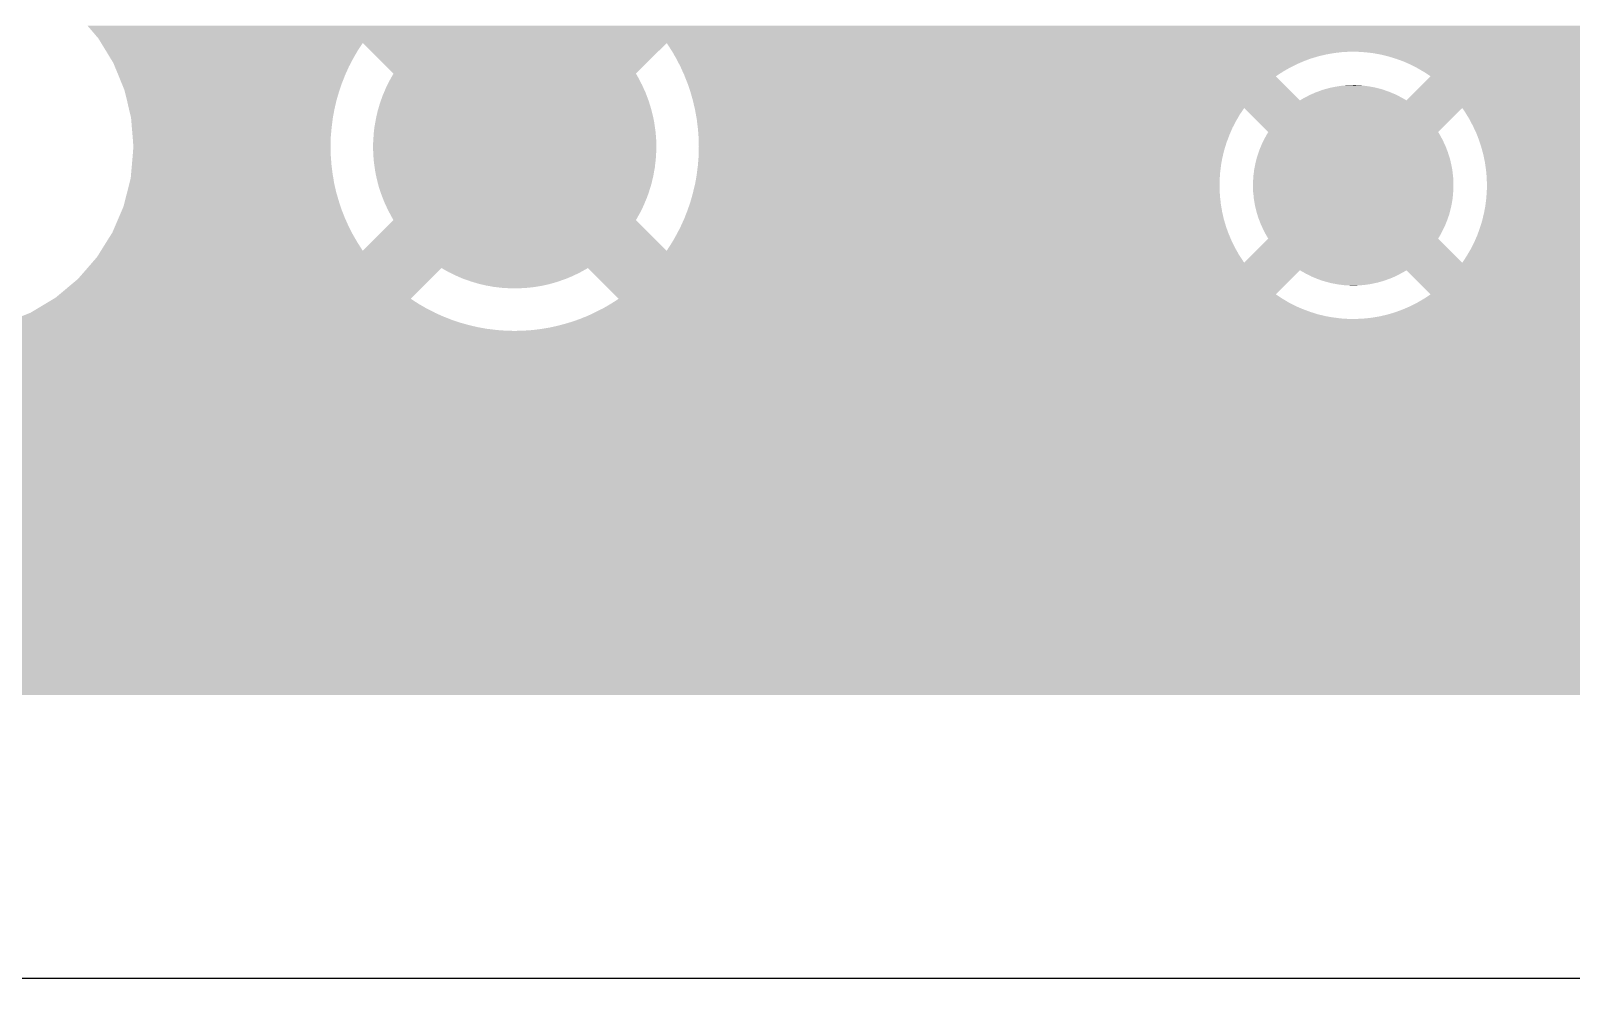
# Model space of a CAD drawing. Extents: x 295 to 953, y 10 to 290.
# Drawn here: x 739.66 to 754.85, y 69 to 78.35 of the extents above; entities that cross this region are included whole.
import ezdxf

# ---------------------------------------------------------------- set-up
doc = ezdxf.new("R2010")
doc.units = 0
doc.header["$LTSCALE"] = 5
doc.header["$MEASUREMENT"] = 0
doc.layers.add('GND1', color=7, linetype='CONTINUOUS')

msp = doc.modelspace()

# ---------------------------------------------------------------- linework, layer by layer
at = {"layer": 'GND1'}
msp.add_line((529.077, 69), (845.877, 69), dxfattribs=at)
for points in [[(740.306, 78.297), (740.219, 78.399), (763.737, 78.297), (763.876, 78.399)], [(740.326, 78.274), (740.306, 78.297), (763.713, 78.274), (763.737, 78.297)], [(740.354, 78.228), (740.326, 78.274), (763.668, 78.228), (763.713, 78.274)], [(740.4, 78.153), (740.354, 78.228), (742.885, 78.153), (742.934, 78.228)], [(740.447, 78.075), (740.4, 78.153), (742.84, 78.075), (742.885, 78.153)], [(743.237, 77.925), (742.934, 78.228), (745.629, 77.925), (745.932, 78.228)], [(745.985, 78.146), (745.932, 78.228), (763.585, 78.146), (763.668, 78.228)], [(745.988, 78.142), (745.985, 78.146), (763.581, 78.142), (763.585, 78.146)], [(745.99, 78.138), (745.988, 78.142), (752.596, 78.138), (752.673, 78.142)], [(745.995, 78.129), (745.99, 78.138), (752.52, 78.129), (752.596, 78.138)], [(746.002, 78.116), (745.995, 78.129), (752.444, 78.116), (752.52, 78.129)], [(746.012, 78.099), (746.002, 78.116), (752.369, 78.099), (752.444, 78.116)], [(746.025, 78.077), (746.012, 78.099), (752.295, 78.077), (752.369, 78.099)], [(752.749, 78.141), (752.673, 78.142), (763.58, 78.141), (763.581, 78.142)], [(752.826, 78.136), (752.749, 78.141), (763.575, 78.136), (763.58, 78.141)], [(752.902, 78.127), (752.826, 78.136), (763.566, 78.127), (763.575, 78.136)], [(752.978, 78.113), (752.902, 78.127), (763.552, 78.113), (763.566, 78.127)], [(753.052, 78.095), (752.978, 78.113), (763.534, 78.095), (763.552, 78.113)], [(753.07, 78.089), (753.052, 78.095), (763.528, 78.089), (763.534, 78.095)], [(740.475, 78.03), (740.447, 78.075), (742.816, 78.03), (742.84, 78.075)], [(740.489, 77.995), (740.475, 78.03), (742.798, 77.995), (742.816, 78.03)], [(740.523, 77.913), (740.489, 77.995), (742.761, 77.913), (742.798, 77.995)], [(746.03, 78.068), (746.025, 78.077), (752.268, 78.068), (752.295, 78.077)], [(746.038, 78.051), (746.03, 78.068), (752.223, 78.051), (752.268, 78.068)], [(746.054, 78.021), (746.038, 78.051), (752.152, 78.021), (752.223, 78.051)], [(746.071, 77.987), (746.054, 78.021), (752.084, 77.987), (752.152, 78.021)], [(746.088, 77.949), (746.071, 77.987), (752.017, 77.949), (752.084, 77.987)], [(746.107, 77.908), (746.088, 77.949), (751.953, 77.908), (752.017, 77.949)], [(753.126, 78.072), (753.07, 78.089), (763.516, 78.072), (763.528, 78.089)], [(753.198, 78.046), (753.126, 78.072), (763.496, 78.046), (763.516, 78.072)], [(753.268, 78.015), (753.198, 78.046), (763.473, 78.015), (763.496, 78.046)], [(753.336, 77.98), (753.268, 78.015), (763.448, 77.98), (763.473, 78.015)], [(753.403, 77.941), (753.336, 77.98), (763.419, 77.941), (763.448, 77.98)], [(753.466, 77.899), (753.403, 77.941), (763.387, 77.899), (763.419, 77.941)], [(740.557, 77.829), (740.523, 77.913), (742.728, 77.829), (742.761, 77.913)], [(740.583, 77.766), (740.557, 77.829), (742.707, 77.766), (742.728, 77.829)], [(743.163, 77.785), (743.177, 77.814), (745.702, 77.785), (745.689, 77.814)], [(743.177, 77.814), (743.198, 77.856), (745.689, 77.814), (745.667, 77.856)], [(743.198, 77.856), (743.214, 77.884), (745.667, 77.856), (745.653, 77.884)], [(743.214, 77.884), (743.237, 77.925), (745.653, 77.884), (745.629, 77.925)], [(746.108, 77.905), (746.107, 77.908), (751.949, 77.905), (751.953, 77.908)], [(746.11, 77.899), (746.108, 77.905), (751.94, 77.899), (751.949, 77.905)], [(746.141, 77.821), (746.11, 77.899), (752.017, 77.821), (751.94, 77.899)], [(746.169, 77.736), (746.141, 77.821), (752.103, 77.736), (752.017, 77.821)], [(752.462, 77.782), (752.486, 77.788), (752.943, 77.782), (752.923, 77.788)], [(752.486, 77.788), (752.527, 77.796), (752.923, 77.788), (752.877, 77.796)], [(752.527, 77.796), (752.552, 77.8), (752.877, 77.796), (752.858, 77.8)], [(752.552, 77.8), (752.593, 77.806), (752.858, 77.8), (752.81, 77.806)], [(752.593, 77.806), (752.621, 77.808), (752.81, 77.806), (752.792, 77.808)], [(752.621, 77.808), (752.659, 77.811), (752.792, 77.808), (752.739, 77.811)], [(752.659, 77.811), (752.725, 77.812), (752.739, 77.811), (752.725, 77.812)], [(753.229, 77.661), (753.421, 77.853), (763.253, 77.661), (763.354, 77.853)], [(753.421, 77.853), (753.466, 77.899), (763.354, 77.853), (763.387, 77.899)], [(740.589, 77.743), (740.583, 77.766), (742.699, 77.743), (742.707, 77.766)], [(740.61, 77.657), (740.589, 77.743), (742.674, 77.657), (742.699, 77.743)], [(740.63, 77.569), (740.61, 77.657), (742.654, 77.569), (742.674, 77.657)], [(743.092, 77.593), (743.105, 77.638), (745.774, 77.593), (745.76, 77.638)], [(743.105, 77.638), (743.116, 77.668), (745.76, 77.638), (745.75, 77.668)], [(743.116, 77.668), (743.132, 77.713), (745.75, 77.668), (745.733, 77.713)], [(743.132, 77.713), (743.145, 77.742), (745.733, 77.713), (745.722, 77.742)], [(743.145, 77.742), (743.163, 77.785), (745.722, 77.742), (745.702, 77.785)], [(746.19, 77.661), (746.169, 77.736), (752.177, 77.661), (752.103, 77.736)], [(746.193, 77.649), (746.19, 77.661), (763.247, 77.649), (763.253, 77.661)], [(746.206, 77.592), (746.193, 77.649), (763.217, 77.592), (763.247, 77.649)], [(752.177, 77.661), (752.216, 77.684), (753.229, 77.661), (753.19, 77.684)], [(752.216, 77.684), (752.236, 77.694), (753.19, 77.684), (753.171, 77.694)], [(752.236, 77.694), (752.275, 77.715), (753.171, 77.694), (753.131, 77.715)], [(752.275, 77.715), (752.296, 77.724), (753.131, 77.715), (753.112, 77.724)], [(752.296, 77.724), (752.335, 77.741), (753.112, 77.724), (753.07, 77.741)], [(752.335, 77.741), (752.357, 77.749), (753.07, 77.741), (753.05, 77.749)], [(752.357, 77.749), (752.398, 77.764), (753.05, 77.749), (753.007, 77.764)], [(752.398, 77.764), (752.421, 77.771), (753.007, 77.764), (752.987, 77.771)], [(752.421, 77.771), (752.462, 77.782), (752.987, 77.771), (752.943, 77.782)], [(740.65, 77.488), (740.63, 77.569), (742.639, 77.488), (742.654, 77.569)], [(740.65, 77.48), (740.65, 77.488), (742.638, 77.48), (742.639, 77.488)], [(743.057, 77.439), (743.065, 77.486), (745.81, 77.439), (745.801, 77.486)], [(743.065, 77.486), (743.072, 77.517), (745.801, 77.486), (745.794, 77.517)], [(743.072, 77.517), (743.083, 77.563), (745.794, 77.517), (745.782, 77.563)], [(743.083, 77.563), (743.092, 77.593), (745.782, 77.563), (745.774, 77.593)], [(746.208, 77.586), (746.206, 77.592), (763.215, 77.586), (763.217, 77.592)], [(746.213, 77.561), (746.208, 77.586), (751.611, 77.561), (751.628, 77.586)], [(746.22, 77.523), (746.213, 77.561), (751.585, 77.523), (751.611, 77.561)], [(746.229, 77.472), (746.22, 77.523), (751.556, 77.472), (751.585, 77.523)], [(751.865, 77.349), (751.628, 77.586), (753.541, 77.349), (753.779, 77.586)], [(753.805, 77.548), (753.779, 77.586), (763.202, 77.548), (763.215, 77.586)], [(753.845, 77.483), (753.805, 77.548), (763.179, 77.483), (763.202, 77.548)], [(740.657, 77.391), (740.65, 77.48), (742.627, 77.391), (742.638, 77.48)], [(740.665, 77.301), (740.657, 77.391), (742.619, 77.301), (742.627, 77.391)], [(743.042, 77.329), (743.045, 77.361), (745.824, 77.329), (745.821, 77.361)], [(743.045, 77.361), (743.051, 77.408), (745.821, 77.361), (745.814, 77.408)], [(743.051, 77.408), (743.057, 77.439), (745.814, 77.408), (745.81, 77.439)], [(746.231, 77.456), (746.229, 77.472), (751.546, 77.456), (751.556, 77.472)], [(746.239, 77.388), (746.231, 77.456), (751.511, 77.388), (751.546, 77.456)], [(746.24, 77.383), (746.239, 77.388), (751.509, 77.383), (751.511, 77.388)], [(746.245, 77.318), (746.24, 77.383), (751.481, 77.318), (751.509, 77.383)], [(751.854, 77.33), (751.865, 77.349), (753.553, 77.33), (753.541, 77.349)], [(753.881, 77.415), (753.845, 77.483), (763.156, 77.415), (763.179, 77.483)], [(753.914, 77.346), (753.881, 77.415), (763.132, 77.346), (763.156, 77.415)], [(753.927, 77.314), (753.914, 77.346), (763.121, 77.314), (763.132, 77.346)], [(740.672, 77.203), (740.665, 77.301), (742.617, 77.203), (742.619, 77.301)], [(740.665, 77.113), (740.672, 77.203), (742.619, 77.113), (742.617, 77.203)], [(743.036, 77.203), (743.037, 77.251), (745.83, 77.203), (745.829, 77.251)], [(743.037, 77.156), (743.036, 77.203), (745.829, 77.156), (745.83, 77.203)], [(743.037, 77.251), (743.039, 77.282), (745.829, 77.251), (745.828, 77.282)], [(743.039, 77.282), (743.042, 77.329), (745.828, 77.282), (745.824, 77.329)], [(746.247, 77.293), (746.245, 77.318), (751.472, 77.293), (751.481, 77.318)], [(746.248, 77.246), (746.247, 77.293), (751.454, 77.246), (751.472, 77.293)], [(746.249, 77.203), (746.248, 77.246), (751.441, 77.203), (751.454, 77.246)], [(746.248, 77.172), (746.249, 77.203), (751.431, 77.172), (751.441, 77.203)], [(751.777, 77.17), (751.794, 77.211), (753.629, 77.17), (753.613, 77.211)], [(751.794, 77.211), (751.802, 77.232), (753.613, 77.211), (753.603, 77.232)], [(751.802, 77.232), (751.822, 77.272), (753.603, 77.232), (753.585, 77.272)], [(751.822, 77.272), (751.832, 77.291), (753.585, 77.272), (753.574, 77.291)], [(751.832, 77.291), (751.854, 77.33), (753.574, 77.291), (753.553, 77.33)], [(753.942, 77.275), (753.927, 77.314), (763.114, 77.275), (763.121, 77.314)], [(753.966, 77.202), (753.942, 77.275), (763.1, 77.202), (763.114, 77.275)], [(753.986, 77.128), (753.966, 77.202), (763.087, 77.128), (763.1, 77.202)], [(740.657, 77.023), (740.665, 77.113), (742.626, 77.023), (742.619, 77.113)], [(743.038, 77.124), (743.037, 77.156), (745.827, 77.124), (745.829, 77.156)], [(743.042, 77.077), (743.038, 77.124), (745.824, 77.077), (745.827, 77.124)], [(743.045, 77.045), (743.042, 77.077), (745.82, 77.045), (745.824, 77.077)], [(743.052, 76.999), (743.045, 77.045), (745.815, 76.999), (745.82, 77.045)], [(746.24, 77.022), (746.246, 77.098), (751.399, 77.022), (751.413, 77.098)], [(746.246, 77.105), (746.248, 77.172), (751.415, 77.105), (751.431, 77.172)], [(746.246, 77.098), (746.246, 77.105), (751.413, 77.098), (751.415, 77.105)], [(751.735, 77.021), (751.739, 77.043), (753.672, 77.021), (753.667, 77.043)], [(751.739, 77.043), (751.75, 77.086), (753.667, 77.043), (753.657, 77.086)], [(751.75, 77.086), (751.756, 77.107), (753.657, 77.086), (753.65, 77.107)], [(751.756, 77.107), (751.77, 77.149), (753.65, 77.107), (753.637, 77.149)], [(751.77, 77.149), (751.777, 77.17), (753.637, 77.149), (753.629, 77.17)], [(754.002, 77.052), (753.986, 77.128), (763.073, 77.052), (763.087, 77.128)], [(754.006, 77.025), (754.002, 77.052), (763.068, 77.025), (763.073, 77.052)], [(740.633, 76.845), (740.646, 76.896), (742.652, 76.845), (742.644, 76.896)], [(740.646, 76.896), (740.649, 76.934), (742.644, 76.896), (742.637, 76.934)], [(740.649, 76.934), (740.657, 77.023), (742.637, 76.934), (742.626, 77.023)], [(743.056, 76.967), (743.052, 76.999), (745.809, 76.967), (745.815, 76.999)], [(743.065, 76.921), (743.056, 76.967), (745.801, 76.921), (745.809, 76.967)], [(743.072, 76.89), (743.065, 76.921), (745.794, 76.89), (745.801, 76.921)], [(743.083, 76.844), (743.072, 76.89), (745.783, 76.844), (745.794, 76.89)], [(746.218, 76.869), (746.228, 76.926), (751.385, 76.869), (751.389, 76.926)], [(746.228, 76.926), (746.23, 76.946), (751.389, 76.926), (751.39, 76.946)], [(746.23, 76.946), (746.239, 77.015), (751.39, 76.946), (751.399, 77.015)], [(746.239, 77.015), (746.24, 77.022), (751.399, 77.015), (751.399, 77.022)], [(751.714, 76.845), (751.717, 76.89), (753.691, 76.845), (753.69, 76.89)], [(751.717, 76.89), (751.718, 76.912), (753.69, 76.89), (753.688, 76.912)], [(751.718, 76.912), (751.724, 76.956), (753.688, 76.912), (753.683, 76.956)], [(751.724, 76.956), (751.726, 76.978), (753.683, 76.956), (753.68, 76.978)], [(751.726, 76.978), (751.735, 77.021), (753.68, 76.978), (753.672, 77.021)], [(754.013, 76.976), (754.006, 77.025), (763.066, 76.976), (763.068, 77.025)], [(754.02, 76.9), (754.013, 76.976), (763.062, 76.9), (763.066, 76.976)], [(754.022, 76.823), (754.02, 76.9), (763.058, 76.823), (763.062, 76.9)], [(740.589, 76.671), (740.611, 76.757), (742.697, 76.671), (742.672, 76.757)], [(740.611, 76.757), (740.633, 76.845), (742.672, 76.757), (742.652, 76.845)], [(743.091, 76.813), (743.083, 76.844), (745.774, 76.813), (745.783, 76.844)], [(743.106, 76.768), (743.091, 76.813), (745.76, 76.768), (745.774, 76.813)], [(743.116, 76.738), (743.106, 76.768), (745.75, 76.738), (745.76, 76.768)], [(743.133, 76.694), (743.116, 76.738), (745.734, 76.694), (745.75, 76.738)], [(746.182, 76.716), (746.191, 76.75), (751.389, 76.716), (751.387, 76.75)], [(746.191, 76.75), (746.201, 76.793), (751.387, 76.75), (751.385, 76.793)], [(746.201, 76.793), (746.212, 76.837), (751.385, 76.793), (751.385, 76.837)], [(746.212, 76.837), (746.218, 76.869), (751.385, 76.837), (751.385, 76.869)], [(751.714, 76.823), (751.714, 76.845), (753.692, 76.823), (753.691, 76.845)], [(751.715, 76.801), (751.714, 76.823), (753.692, 76.801), (753.692, 76.823)], [(751.716, 76.757), (751.715, 76.801), (753.689, 76.757), (753.692, 76.801)], [(751.719, 76.735), (751.716, 76.757), (753.688, 76.735), (753.689, 76.757)], [(751.723, 76.691), (751.719, 76.735), (753.683, 76.691), (753.688, 76.735)], [(754.016, 76.7), (754.021, 76.777), (763.067, 76.7), (763.061, 76.777)], [(754.021, 76.777), (754.022, 76.823), (763.061, 76.777), (763.058, 76.823)], [(740.526, 76.501), (740.562, 76.585), (742.758, 76.501), (742.725, 76.585)], [(740.562, 76.585), (740.576, 76.619), (742.725, 76.585), (742.714, 76.619)], [(740.576, 76.619), (740.589, 76.671), (742.714, 76.619), (742.697, 76.671)], [(743.144, 76.664), (743.133, 76.694), (745.721, 76.664), (745.734, 76.694)], [(743.164, 76.621), (743.144, 76.664), (745.703, 76.621), (745.721, 76.664)], [(743.177, 76.592), (743.164, 76.621), (745.689, 76.592), (745.703, 76.621)], [(743.199, 76.55), (743.177, 76.592), (745.668, 76.55), (745.689, 76.592)], [(746.132, 76.564), (746.138, 76.578), (751.41, 76.564), (751.408, 76.578)], [(746.138, 76.578), (746.159, 76.64), (751.408, 76.578), (751.397, 76.64)], [(746.159, 76.64), (746.167, 76.663), (751.397, 76.64), (751.395, 76.663)], [(746.167, 76.663), (746.182, 76.716), (751.395, 76.663), (751.389, 76.716)], [(751.727, 76.669), (751.723, 76.691), (753.68, 76.669), (753.683, 76.691)], [(751.734, 76.625), (751.727, 76.669), (753.672, 76.625), (753.68, 76.669)], [(751.739, 76.603), (751.734, 76.625), (753.667, 76.603), (753.672, 76.625)], [(751.75, 76.56), (751.739, 76.603), (753.656, 76.56), (753.667, 76.603)], [(753.993, 76.549), (754.007, 76.624), (763.079, 76.549), (763.073, 76.624)], [(754.007, 76.624), (754.016, 76.7), (763.073, 76.624), (763.067, 76.7)], [(740.491, 76.419), (740.526, 76.501), (742.795, 76.419), (742.758, 76.501)], [(742.934, 76.178), (743.237, 76.481), (745.932, 76.178), (745.629, 76.481)], [(743.213, 76.522), (743.199, 76.55), (745.652, 76.522), (745.668, 76.55)], [(743.237, 76.481), (743.213, 76.522), (745.629, 76.481), (745.652, 76.522)], [(746.069, 76.415), (746.103, 76.489), (751.449, 76.415), (751.427, 76.489)], [(746.103, 76.489), (746.105, 76.494), (751.427, 76.489), (751.426, 76.494)], [(746.105, 76.494), (746.132, 76.564), (751.426, 76.494), (751.41, 76.564)], [(751.756, 76.539), (751.75, 76.56), (753.651, 76.539), (753.656, 76.56)], [(751.769, 76.497), (751.756, 76.539), (753.636, 76.497), (753.651, 76.539)], [(751.778, 76.476), (751.769, 76.497), (753.629, 76.476), (753.636, 76.497)], [(751.793, 76.435), (751.778, 76.476), (753.612, 76.435), (753.629, 76.476)], [(751.803, 76.415), (751.793, 76.435), (753.604, 76.415), (753.612, 76.435)], [(753.952, 76.401), (753.975, 76.474), (763.11, 76.401), (763.093, 76.474)], [(753.975, 76.474), (753.988, 76.53), (763.093, 76.474), (763.08, 76.53)], [(753.988, 76.53), (753.993, 76.549), (763.08, 76.53), (763.079, 76.549)], [(740.404, 76.261), (740.453, 76.339), (742.881, 76.261), (742.836, 76.339)], [(740.453, 76.339), (740.464, 76.356), (742.836, 76.339), (742.827, 76.356)], [(740.464, 76.356), (740.491, 76.419), (742.827, 76.356), (742.795, 76.419)], [(745.981, 76.254), (745.992, 76.272), (751.514, 76.254), (751.505, 76.272)], [(745.992, 76.272), (746.026, 76.332), (751.505, 76.272), (751.48, 76.332)], [(746.026, 76.332), (746.032, 76.343), (751.48, 76.332), (751.475, 76.343)], [(746.032, 76.343), (746.068, 76.412), (751.475, 76.343), (751.45, 76.412)], [(746.068, 76.412), (746.069, 76.415), (751.45, 76.412), (751.449, 76.415)], [(751.628, 76.06), (751.865, 76.297), (753.779, 76.06), (753.541, 76.297)], [(751.822, 76.375), (751.803, 76.415), (753.584, 76.375), (753.604, 76.415)], [(751.832, 76.355), (751.822, 76.375), (753.574, 76.355), (753.584, 76.375)], [(751.854, 76.316), (751.832, 76.355), (753.552, 76.316), (753.574, 76.355)], [(751.865, 76.298), (751.854, 76.316), (753.541, 76.298), (753.552, 76.316)], [(751.865, 76.297), (751.865, 76.298), (753.541, 76.297), (753.541, 76.298)], [(753.895, 76.258), (753.926, 76.329), (763.143, 76.258), (763.127, 76.329)], [(753.926, 76.329), (753.952, 76.401), (763.127, 76.329), (763.11, 76.401)], [(740.312, 76.114), (740.327, 76.137), (751.592, 76.114), (751.577, 76.137)], [(740.327, 76.137), (740.352, 76.178), (751.577, 76.137), (751.554, 76.178)], [(740.352, 76.178), (740.404, 76.261), (742.934, 76.178), (742.881, 76.261)], [(745.932, 76.178), (745.949, 76.204), (751.554, 76.178), (751.539, 76.204)], [(745.949, 76.204), (745.981, 76.254), (751.539, 76.204), (751.514, 76.254)], [(753.779, 76.06), (753.821, 76.124), (763.22, 76.06), (763.194, 76.124)], [(753.821, 76.124), (753.86, 76.19), (763.194, 76.124), (763.168, 76.19)], [(753.86, 76.19), (753.887, 76.243), (763.168, 76.19), (763.146, 76.243)], [(753.887, 76.243), (753.895, 76.258), (763.146, 76.243), (763.143, 76.258)], [(740.125, 75.899), (740.219, 76.007), (743.603, 75.899), (743.711, 76.007)], [(740.219, 76.007), (740.265, 76.06), (763.241, 76.007), (763.22, 76.06)], [(740.265, 76.06), (740.276, 76.073), (751.628, 76.06), (751.619, 76.073)], [(740.276, 76.073), (740.312, 76.114), (751.619, 76.073), (751.592, 76.114)], [(743.725, 75.999), (743.711, 76.007), (745.141, 75.999), (745.155, 76.007)], [(743.78, 75.968), (743.725, 75.999), (745.085, 75.968), (745.141, 75.999)], [(743.795, 75.961), (743.78, 75.968), (745.072, 75.961), (745.085, 75.968)], [(745.177, 75.985), (745.155, 76.007), (763.249, 75.985), (763.241, 76.007)], [(745.414, 75.748), (745.177, 75.985), (751.94, 75.748), (752.177, 75.985)], [(752.217, 75.963), (752.177, 75.985), (753.191, 75.963), (753.229, 75.985)], [(753.244, 75.97), (753.229, 75.985), (763.256, 75.97), (763.249, 75.985)], [(753.466, 75.748), (753.244, 75.97), (763.386, 75.748), (763.256, 75.97)], [(739.906, 75.716), (740.125, 75.899), (743.419, 75.716), (743.603, 75.899)], [(743.851, 75.933), (743.795, 75.961), (745.014, 75.933), (745.072, 75.961)], [(743.866, 75.927), (743.851, 75.933), (745.001, 75.927), (745.014, 75.933)], [(743.923, 75.902), (743.866, 75.927), (744.941, 75.902), (745.001, 75.927)], [(743.939, 75.897), (743.923, 75.902), (744.928, 75.897), (744.941, 75.902)], [(743.998, 75.876), (743.939, 75.897), (744.867, 75.876), (744.928, 75.897)], [(744.014, 75.871), (743.998, 75.876), (744.853, 75.871), (744.867, 75.876)], [(744.074, 75.853), (744.014, 75.871), (744.791, 75.853), (744.853, 75.871)], [(744.09, 75.849), (744.074, 75.853), (744.777, 75.849), (744.791, 75.853)], [(744.15, 75.835), (744.09, 75.849), (744.714, 75.835), (744.777, 75.849)], [(744.168, 75.832), (744.15, 75.835), (744.7, 75.832), (744.714, 75.835)], [(744.228, 75.821), (744.168, 75.832), (744.635, 75.821), (744.7, 75.832)], [(744.247, 75.819), (744.228, 75.821), (744.622, 75.819), (744.635, 75.821)], [(744.307, 75.812), (744.247, 75.819), (744.556, 75.812), (744.622, 75.819)], [(752.235, 75.952), (752.217, 75.963), (753.17, 75.952), (753.191, 75.963)], [(752.276, 75.932), (752.235, 75.952), (753.132, 75.932), (753.17, 75.952)], [(752.295, 75.922), (752.276, 75.932), (753.111, 75.922), (753.132, 75.932)], [(752.337, 75.905), (752.295, 75.922), (753.071, 75.905), (753.111, 75.922)], [(752.356, 75.897), (752.337, 75.905), (753.049, 75.897), (753.071, 75.905)], [(752.4, 75.882), (752.356, 75.897), (753.008, 75.882), (753.049, 75.897)], [(752.419, 75.876), (752.4, 75.882), (752.986, 75.876), (753.008, 75.882)], [(752.464, 75.864), (752.419, 75.876), (752.944, 75.864), (752.986, 75.876)], [(752.483, 75.859), (752.464, 75.864), (752.921, 75.859), (752.944, 75.864)], [(752.529, 75.85), (752.483, 75.859), (752.879, 75.85), (752.921, 75.859)], [(752.549, 75.846), (752.529, 75.85), (752.854, 75.846), (752.879, 75.85)], [(752.597, 75.84), (752.549, 75.846), (752.814, 75.84), (752.854, 75.846)], [(752.615, 75.838), (752.597, 75.84), (752.785, 75.838), (752.814, 75.84)], [(752.668, 75.835), (752.615, 75.838), (752.747, 75.835), (752.785, 75.838)], [(752.681, 75.834), (752.668, 75.835), (752.681, 75.834), (752.747, 75.835)], [(739.805, 75.655), (739.887, 75.704), (743.483, 75.655), (743.408, 75.704)], [(739.887, 75.704), (739.906, 75.716), (743.408, 75.704), (743.419, 75.716)], [(744.328, 75.811), (744.307, 75.812), (744.544, 75.811), (744.556, 75.812)], [(744.386, 75.807), (744.328, 75.811), (744.473, 75.807), (744.544, 75.811)], [(744.465, 75.807), (744.386, 75.807), (744.465, 75.807), (744.473, 75.807)], [(745.369, 75.647), (745.4, 75.666), (752.108, 75.647), (752.07, 75.666)], [(745.4, 75.666), (745.445, 75.695), (752.07, 75.666), (752.021, 75.695)], [(745.457, 75.705), (745.414, 75.748), (752.004, 75.705), (751.94, 75.748)], [(745.445, 75.695), (745.458, 75.704), (752.021, 75.695), (752.006, 75.704)], [(745.458, 75.704), (745.457, 75.705), (752.006, 75.704), (752.004, 75.705)], [(753.323, 75.659), (753.389, 75.697), (763.451, 75.659), (763.42, 75.697)], [(753.389, 75.697), (753.419, 75.716), (763.42, 75.697), (763.405, 75.716)], [(753.419, 75.716), (753.454, 75.739), (763.405, 75.716), (763.391, 75.739)], [(753.454, 75.739), (753.466, 75.748), (763.391, 75.739), (763.386, 75.748)], [(739.488, 75.498), (739.57, 75.531), (743.807, 75.498), (743.724, 75.531)], [(739.57, 75.531), (739.661, 75.568), (743.724, 75.531), (743.642, 75.568)], [(739.661, 75.568), (739.662, 75.569), (743.642, 75.568), (743.642, 75.569)], [(739.662, 75.569), (739.73, 75.61), (743.642, 75.569), (743.561, 75.61)], [(739.73, 75.61), (739.805, 75.655), (743.561, 75.61), (743.483, 75.655)], [(745.076, 75.505), (745.089, 75.51), (752.657, 75.505), (752.58, 75.51)], [(745.089, 75.51), (745.113, 75.52), (752.58, 75.51), (752.504, 75.52)], [(745.113, 75.52), (745.128, 75.525), (752.504, 75.52), (752.473, 75.525)], [(745.128, 75.525), (745.146, 75.533), (752.473, 75.525), (752.429, 75.533)], [(745.146, 75.533), (745.187, 75.551), (752.429, 75.533), (752.354, 75.551)], [(745.187, 75.551), (745.21, 75.562), (752.354, 75.551), (752.32, 75.562)], [(745.21, 75.562), (745.234, 75.574), (752.32, 75.562), (752.281, 75.574)], [(745.234, 75.574), (745.287, 75.601), (752.281, 75.574), (752.209, 75.601)], [(745.287, 75.601), (745.291, 75.602), (752.209, 75.601), (752.205, 75.602)], [(745.291, 75.602), (745.342, 75.631), (752.205, 75.602), (752.138, 75.631)], [(745.342, 75.631), (745.369, 75.647), (752.138, 75.631), (752.108, 75.647)], [(752.734, 75.505), (752.81, 75.509), (763.577, 75.505), (763.574, 75.509)], [(752.81, 75.509), (752.887, 75.517), (763.574, 75.509), (763.567, 75.517)], [(752.887, 75.517), (752.962, 75.53), (763.567, 75.517), (763.556, 75.53)], [(752.962, 75.53), (753.037, 75.547), (763.556, 75.53), (763.542, 75.547)], [(753.037, 75.547), (753.111, 75.569), (763.542, 75.547), (763.525, 75.569)], [(753.111, 75.569), (753.183, 75.595), (763.525, 75.569), (763.504, 75.595)], [(753.183, 75.595), (753.254, 75.625), (763.504, 75.595), (763.479, 75.625)], [(753.254, 75.625), (753.323, 75.659), (763.479, 75.625), (763.451, 75.659)], [(691.337, 75.291), (691.438, 75.376), (763.809, 75.291), (763.715, 75.376)], [(738.833, 75.376), (738.988, 75.387), (763.715, 75.376), (763.702, 75.387)], [(738.988, 75.387), (739.025, 75.39), (744.425, 75.387), (744.335, 75.39)], [(739.025, 75.39), (739.118, 75.396), (744.335, 75.39), (744.25, 75.396)], [(739.118, 75.396), (739.12, 75.397), (744.25, 75.396), (744.245, 75.397)], [(739.12, 75.397), (739.169, 75.408), (744.245, 75.397), (744.156, 75.408)], [(739.169, 75.408), (739.238, 75.424), (744.156, 75.408), (744.067, 75.424)], [(739.238, 75.424), (739.325, 75.445), (744.067, 75.424), (743.979, 75.445)], [(739.325, 75.445), (739.396, 75.461), (743.979, 75.445), (743.921, 75.461)], [(739.396, 75.461), (739.417, 75.469), (743.921, 75.461), (743.893, 75.469)], [(739.417, 75.469), (739.488, 75.498), (743.893, 75.469), (743.807, 75.498)], [(744.425, 75.387), (744.515, 75.389), (763.702, 75.387), (763.7, 75.389)], [(744.515, 75.389), (744.605, 75.395), (763.7, 75.389), (763.693, 75.395)], [(744.605, 75.395), (744.694, 75.406), (763.693, 75.395), (763.681, 75.406)], [(744.694, 75.406), (744.783, 75.421), (763.681, 75.406), (763.665, 75.421)], [(744.783, 75.421), (744.871, 75.441), (763.665, 75.421), (763.643, 75.441)], [(744.871, 75.441), (744.958, 75.465), (763.643, 75.441), (763.616, 75.465)], [(744.958, 75.465), (745.03, 75.488), (763.616, 75.465), (763.59, 75.488)], [(745.03, 75.488), (745.044, 75.493), (763.59, 75.488), (763.587, 75.493)], [(745.044, 75.493), (745.075, 75.505), (763.587, 75.493), (763.577, 75.505)], [(745.075, 75.505), (745.076, 75.505), (752.734, 75.505), (752.657, 75.505)], [(691.193, 75.169), (691.337, 75.291), (763.992, 75.169), (763.809, 75.291)], [(690.96, 75.006), (691.135, 75.129), (764.321, 75.006), (764.054, 75.129)], [(691.135, 75.129), (691.193, 75.169), (764.054, 75.129), (763.992, 75.169)], [(690.791, 74.887), (690.845, 74.924), (764.896, 74.887), (764.604, 74.924)], [(690.845, 74.924), (690.96, 75.006), (764.604, 74.924), (764.321, 75.006)], [(690.553, 74.745), (690.578, 74.759), (770.319, 74.745), (770.223, 74.759)], [(690.578, 74.759), (690.61, 74.778), (770.223, 74.759), (770.128, 74.778)], [(690.61, 74.778), (690.65, 74.801), (770.128, 74.778), (770.034, 74.801)], [(690.65, 74.801), (690.697, 74.829), (770.034, 74.801), (769.941, 74.829)], [(690.697, 74.829), (690.752, 74.861), (769.941, 74.829), (769.85, 74.861)], [(690.752, 74.861), (690.766, 74.869), (769.85, 74.861), (769.829, 74.869)], [(690.766, 74.869), (690.791, 74.887), (769.829, 74.869), (769.785, 74.887)], [(689.844, 74.383), (690.315, 74.606), (816.629, 74.383), (816.49, 74.606)], [(690.315, 74.606), (690.524, 74.728), (816.49, 74.606), (816.414, 74.728)], [(690.524, 74.728), (690.526, 74.729), (770.608, 74.728), (770.512, 74.729)], [(690.526, 74.729), (690.536, 74.735), (770.512, 74.729), (770.415, 74.735)], [(690.536, 74.735), (690.553, 74.745), (770.415, 74.735), (770.319, 74.745)], [(689.355, 74.201), (689.773, 74.357), (816.762, 74.201), (816.645, 74.357)], [(689.773, 74.357), (689.844, 74.383), (816.645, 74.357), (816.629, 74.383)], [(688.852, 74.061), (689.355, 74.201), (816.866, 74.061), (816.762, 74.201)], [(688.339, 73.965), (688.852, 74.061), (816.938, 73.965), (816.866, 74.061)], [(564.492, 73.821), (564.559, 73.906), (817.063, 73.821), (816.987, 73.906)], [(687.298, 73.906), (687.82, 73.913), (816.987, 73.906), (816.981, 73.913)], [(687.82, 73.913), (688.077, 73.939), (816.981, 73.913), (816.958, 73.939)], [(688.077, 73.939), (688.339, 73.965), (816.958, 73.939), (816.938, 73.965)], [(564.237, 73.549), (564.492, 73.821), (817.305, 73.549), (817.063, 73.821)], [(564.135, 73.44), (564.237, 73.549), (817.42, 73.44), (817.305, 73.549)], [(563.857, 73.191), (564.135, 73.44), (817.684, 73.191), (817.42, 73.44)], [(563.448, 72.866), (563.746, 73.092), (818.093, 72.866), (817.809, 73.092)], [(563.746, 73.092), (563.857, 73.191), (817.809, 73.092), (817.684, 73.191)], [(563.012, 72.578), (563.33, 72.778), (818.528, 72.578), (818.227, 72.778)], [(563.33, 72.778), (563.448, 72.866), (818.227, 72.778), (818.093, 72.866)], [(562.553, 72.328), (562.888, 72.5), (818.986, 72.328), (818.67, 72.5)], [(562.888, 72.5), (563.012, 72.578), (818.67, 72.5), (818.528, 72.578)], [(562.424, 72.262), (562.553, 72.328), (819.136, 72.262), (818.986, 72.328)], [(562.073, 72.118), (562.424, 72.262), (819.463, 72.118), (819.136, 72.262)], [(561.576, 71.949), (561.941, 72.064), (819.957, 71.949), (819.622, 72.064)], [(561.941, 72.064), (562.073, 72.118), (819.622, 72.064), (819.463, 72.118)], [(561.063, 71.824), (561.443, 71.908), (820.464, 71.824), (820.125, 71.908)], [(561.443, 71.908), (561.576, 71.949), (820.125, 71.908), (819.957, 71.949)], [(560.933, 71.795), (561.063, 71.824), (820.615, 71.795), (820.464, 71.824)], [(560.933, 71.794), (560.933, 71.795), (820.615, 71.794), (820.615, 71.795)]]:
    msp.add_solid(points, dxfattribs=at)

doc.saveas('drawing.dxf')
